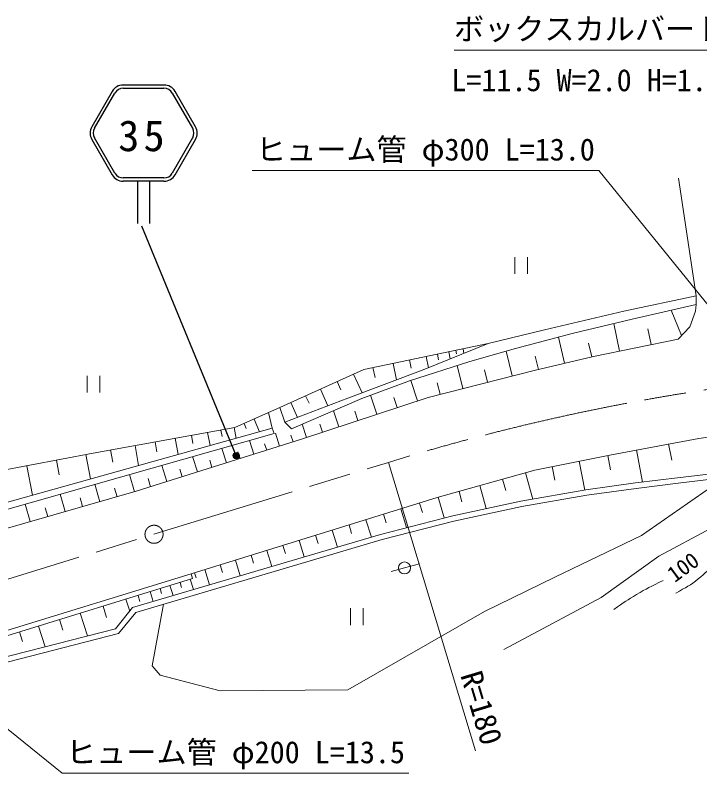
# Model space of a CAD drawing. Units: millimetres, scale not verified. Extents: x 40000 to 680000, y 20000 to 380000.
# Drawn here: x 256104 to 312882, y 264467 to 327881 of the extents above; entities that cross this region are included whole.
import ezdxf
from ezdxf.enums import TextEntityAlignment as Align

# ---------------------------------------------------------------- set-up
doc = ezdxf.new("R2010")
doc.units = ezdxf.units.MM
doc.header["$LTSCALE"] = 1000
doc.header["$PDMODE"] = 32
doc.header["$PDSIZE"] = 500
doc.linetypes.add('CHAIN', pattern=[18.5, 12, -1.5, 3.5, -1.5])
for name, color, linetype, lineweight in [('M-BMK', 2, 'CHAIN', 13), ('M-STR-HTXT', 7, 'Continuous', 13), ('M-STR-STRC', 7, 'Continuous', 25), ('M-WORK', 1, 'Continuous', 13)]:
    doc.layers.add(name, color=color, linetype=linetype, lineweight=lineweight)
doc.styles.add('ＭＳ ゴシック', font='')
doc.styles.get('ＭＳ ゴシック').set_extended_font_data('MS Gothic')

msp = doc.modelspace()

# ---------------------------------------------------------------- linework, layer by layer
at = {"layer": 'M-BMK'}
msp.add_line((196853, 263129), (287061, 290790), dxfattribs=at)
msp.add_circle((267614, 284827), 750, dxfattribs=at)
msp.add_arc((340249, 118828), 180000, 77.14997, 107.18685, dxfattribs=at)
at = {"layer": 'M-STR-HTXT'}
msp.add_line((287061, 290790), (294283, 266856), dxfattribs=at)
for points in [[(326500, 300000), (315000, 325000), (292500, 325000)], [(317500, 299000), (304500, 315000), (275750, 315000)], [(245948, 276334), (260000, 265000), (288750, 265000)]]:
    msp.add_lwpolyline(points, dxfattribs=at)
at = {"layer": 'M-STR-STRC'}
for p, q in [((264139, 321566), (262450, 318640)), ((268439, 322098), (265060, 322098)), ((265060, 321832), (268439, 321832)), ((271050, 318640), (269360, 321566)), ((262680, 318507), (264369, 321433)), ((269130, 321433), (270819, 318507)), ((264369, 314783), (262680, 317709)), ((270819, 317709), (269130, 314783)), ((262450, 317576), (264139, 314650)), ((269360, 314650), (271050, 317576)), ((268439, 314384), (265060, 314384)), ((268439, 314118), (265060, 314118)), ((266250, 314118), (266250, 310618)), ((267250, 314118), (267250, 310618)), ((274428, 291354), (266615, 310384))]:
    msp.add_line(p, q, dxfattribs=at)
for radius in [250, 200, 150, 100, 50, 20]:
    msp.add_circle((274428, 291354), radius, dxfattribs=at)
for centre, radius, start, end in [((265060, 321034), 1064, 90, 150), ((265060, 321034), 798, 90, 150), ((268439, 321034), 1064, 30, 90), ((268439, 321034), 798, 30, 90), ((263371, 318108), 1064, 150, 210), ((263371, 318108), 798, 150, 210), ((270128, 318108), 798, 330, 30.00002), ((270128, 318108), 1064, 330, 30), ((265060, 315182), 1064, 210, 270), ((265060, 315182), 798, 210, 270), ((268439, 315182), 798, 270, 330), ((268439, 315182), 1064, 270, 330)]:
    msp.add_arc(centre, radius, start, end, dxfattribs=at)
msp.add_point((274428, 291354), dxfattribs=at)
at = {"layer": 'M-WORK'}
for p, q in [((312592, 304595), (311131, 314372)), ((297536, 307822), (297536, 306422)), ((298586, 306422), (298586, 307822)), ((306589, 303334), (312592, 304595)), ((312592, 304595), (312583, 303887)), ((312583, 303887), (307281, 302668)), ((312530, 303327), (312583, 303887)), ((300008, 301789), (306589, 303334)), ((311367, 301318), (310512, 303411)), ((312050, 302048), (312530, 303327)), ((307281, 302668), (302299, 301496)), ((306216, 300025), (305749, 302307)), ((308851, 300565), (308582, 301882)), ((311091, 301023), (312050, 302048)), ((295320, 300643), (300008, 301789)), ((302299, 301496), (297611, 300243)), ((285019, 298498), (295320, 300643)), ((289938, 298459), (295320, 300643)), ((301668, 299021), (301156, 301190)), ((303935, 299555), (303668, 300689)), ((304058, 299584), (311091, 301023)), ((292058, 299964), (292182, 299369)), ((292653, 300088), (292714, 299790)), ((293247, 300212), (293326, 299834)), ((297611, 300243), (293801, 299151)), ((297336, 297966), (296815, 300015)), ((290185, 299574), (290380, 298638)), ((291122, 299769), (291219, 299301)), ((299143, 298425), (304058, 299584)), ((299498, 298509), (299243, 299594)), ((287440, 299003), (287726, 297630)), ((288813, 299288), (288956, 298602)), ((293801, 299151), (288819, 297553)), ((293237, 296922), (292755, 298816)), ((278056, 295337), (285019, 298498)), ((283678, 296114), (289938, 298459)), ((284169, 298113), (284873, 296562)), ((285773, 298656), (285946, 297822)), ((290351, 296187), (299143, 298425)), ((295287, 297444), (295026, 298469)), ((262065, 297977), (262065, 296577)), ((263115, 296577), (263115, 297977)), ((282794, 297488), (283106, 296801)), ((288819, 297553), (284850, 296087)), ((289468, 295895), (288910, 297582)), ((281419, 296864), (282043, 295489)), ((291343, 296440), (291102, 297387)), ((279841, 292711), (290351, 296187)), ((280193, 296307), (280471, 295694)), ((286095, 294779), (285574, 296355)), ((287782, 295337), (287503, 296181)), ((278456, 294116), (283678, 296114)), ((278967, 295751), (279524, 294525)), ((284850, 296087), (279015, 293583)), ((277115, 294920), (274317, 293685)), ((278056, 295337), (277115, 294920)), ((277115, 294920), (277417, 293623)), ((278456, 294116), (278056, 295337)), ((282944, 293737), (282501, 295079)), ((284520, 294258), (284259, 295046)), ((275912, 294389), (276377, 293333)), ((246807, 285078), (277417, 293623)), ((274317, 293685), (262569, 291567)), ((274254, 293674), (274414, 292785)), ((275085, 294024), (275267, 293611)), ((277417, 293623), (277577, 293179)), ((279015, 293583), (278456, 294116)), ((280261, 292850), (279893, 293960)), ((281603, 293293), (281381, 293964)), ((277577, 293179), (247239, 284595)), ((270714, 293036), (270835, 292361)), ((272063, 293279), (272261, 292184)), ((273159, 293477), (273257, 292929)), ((278031, 292141), (277694, 293212)), ((279147, 292492), (278971, 293050)), ((312797, 292786), (318631, 293545)), ((266135, 288395), (279841, 292711)), ((267701, 292493), (267851, 291661)), ((269364, 292793), (269607, 291443)), ((275889, 291466), (275532, 292600)), ((305564, 291428), (312797, 292786)), ((264000, 291826), (264184, 290806)), ((266039, 292193), (266338, 290530)), ((273620, 290752), (273242, 291953)), ((276960, 291804), (276791, 292339)), ((307646, 291819), (308146, 289159)), ((310306, 292318), (310556, 290988)), ((262569, 291567), (250221, 289210)), ((261963, 291452), (262351, 289417)), ((271219, 289996), (270818, 291267)), ((274754, 291109), (274576, 291676)), ((299210, 290149), (305564, 291428)), ((305255, 291365), (305495, 290173)), ((257075, 290518), (257541, 288074)), ((259519, 290985), (259752, 289763)), ((268676, 289195), (268253, 290541)), ((272419, 290374), (272230, 290974)), ((300647, 290438), (300871, 289327)), ((302869, 290885), (303349, 288500)), ((269948, 289596), (269747, 290231)), ((291098, 287871), (299210, 290149)), ((298439, 289932), (299052, 287750)), ((311255, 289545), (315411, 290025)), ((265984, 288352), (265574, 289783)), ((267331, 288772), (267119, 289444)), ((296535, 289398), (296803, 288446)), ((307543, 289084), (311255, 289545)), ((311308, 289099), (315462, 289578)), ((263122, 287532), (262709, 288972)), ((264553, 287942), (264348, 288658)), ((294632, 288863), (295166, 286959)), ((303440, 288515), (307543, 289084)), ((303510, 288071), (307601, 288638)), ((307601, 288638), (311308, 289099)), ((313783, 288697), (308055, 284727)), ((246267, 282707), (266135, 288395)), ((260242, 286708), (259827, 288157)), ((292915, 288381), (293156, 287523)), ((298041, 287574), (303440, 288515)), ((298127, 287132), (303510, 288071)), ((257344, 285878), (256927, 287336)), ((261682, 287120), (261476, 287840)), ((281827, 284994), (291098, 287871)), ((289640, 287419), (289882, 286640)), ((291198, 287899), (291680, 286182)), ((292393, 286366), (298041, 287574)), ((258793, 286293), (258585, 287018)), ((288083, 286935), (288566, 285378)), ((292496, 285928), (298127, 287132)), ((285195, 286039), (285643, 284595)), ((286408, 284821), (292393, 286366)), ((286639, 286487), (286863, 285765)), ((283790, 285603), (284008, 284900)), ((286528, 284387), (292496, 285928)), ((265831, 278743), (286408, 284821)), ((270692, 281548), (281827, 284994)), ((281015, 284743), (281227, 284057)), ((282385, 285167), (282821, 283762)), ((309504, 283008), (313820, 285326)), ((266093, 278351), (286528, 284387)), ((279645, 284319), (280069, 282949)), ((308055, 284727), (300862, 281277)), ((276973, 283492), (277386, 282156)), ((278309, 283905), (278516, 283237)), ((275671, 283089), (275872, 282438)), ((304709, 279571), (309504, 283008)), ((273099, 282293), (273296, 281658)), ((274369, 282686), (274772, 281384)), ((288389, 282033), (289645, 282362)), ((270970, 281634), (271103, 281204)), ((271829, 281900), (272222, 280631)), ((287283, 281740), (288389, 282033)), ((243831, 272835), (270800, 281152)), ((270692, 281548), (243835, 273290)), ((270611, 281093), (270877, 280233)), ((270800, 281152), (270692, 281548)), ((300862, 281277), (295041, 278414)), ((268110, 280322), (268237, 279912)), ((268931, 280575), (269190, 279735)), ((269771, 280834), (269901, 280414)), ((266288, 279760), (266442, 279259)), ((267290, 280069), (267543, 279248)), ((265286, 279451), (265595, 278449)), ((267454, 273905), (268409, 279035)), ((296637, 275256), (304709, 279571)), ((263392, 278867), (263684, 277920)), ((264422, 276990), (265831, 278743)), ((295041, 278414), (283692, 271913)), ((283914, 278691), (283914, 277291)), ((284964, 277291), (284964, 278691)), ((261498, 278283), (262082, 276390)), ((264679, 276592), (266093, 278351)), ((258041, 277217), (258574, 275489)), ((259770, 277750), (260036, 276886)), ((243794, 271693), (264422, 276990)), ((243906, 271257), (264679, 276592)), ((256464, 276731), (256707, 275942)), ((268120, 273132), (267454, 273905)), ((273102, 271827), (268120, 273132)), ((283692, 271913), (273102, 271827))]:
    msp.add_line(p, q, dxfattribs=at)
msp.add_circle((288389, 282033), 500, dxfattribs=at)
for points, knots in [([(310894, 279956), (311780, 280428), (312093, 280584), (312759, 281128), (313352, 281612), (313669, 281914), (314145, 282513), (314791, 283327), (314982, 283903), (315583, 284751), (316136, 285530), (316445, 285975), (317102, 286669), (317720, 287324), (318140, 287620), (318860, 288161), (320065, 289066), (320804, 289488), (322110, 290239), (323066, 290789), (323640, 291028), (324641, 291491), (325641, 291953), (325980, 292093), (327231, 292606)], [0, 0, 0, 0, 1, 1, 1, 2, 2, 2, 3, 3, 3, 4, 4, 4, 5, 5, 5, 6, 6, 6, 7, 7, 7, 8, 8, 8, 8]), ([(305762, 278588), (306633, 279204), (306888, 279379), (307644, 279831), (308486, 280335), (308797, 280482), (309864, 281004)], [0, 0, 0, 0, 1, 1, 1, 2, 2, 2, 2])]:
    msp.add_open_spline(points, degree=3, knots=knots, dxfattribs=at)

# ---------------------------------------------------------------- texts
at = {"layer": 'M-STR-HTXT', "style": 'ＭＳ ゴシック'}
for s, p in [('ボックスカルバート', (303750, 326750)), ('L=11.5 W=2.0 H=1.5', (303500, 322500)), ('ヒューム管 φ300 L=13.0', (290125, 316750)), ('ヒューム管 φ200 L=13.5', (274375, 266750))]:
    msp.add_text(s, height=1833, dxfattribs=at).set_placement(p, align=Align.MIDDLE_CENTER)
msp.add_text('R=180', height=1833, rotation=286.792, dxfattribs=at).set_placement((294789, 270425), align=Align.MIDDLE_CENTER)
at = {"layer": 'M-STR-STRC', "insert": (266741, 317871), "char_height": 2566, "attachment_point": 5, "style": 'ＭＳ ゴシック'}
msp.add_mtext('\\T1.2;35', dxfattribs=at)
at = {"layer": 'M-WORK', "style": 'ＭＳ ゴシック'}
msp.add_text('100', height=1320, rotation=36.346, dxfattribs=at).set_placement((311501, 282104), align=Align.MIDDLE_CENTER)

doc.saveas('drawing.dxf')
